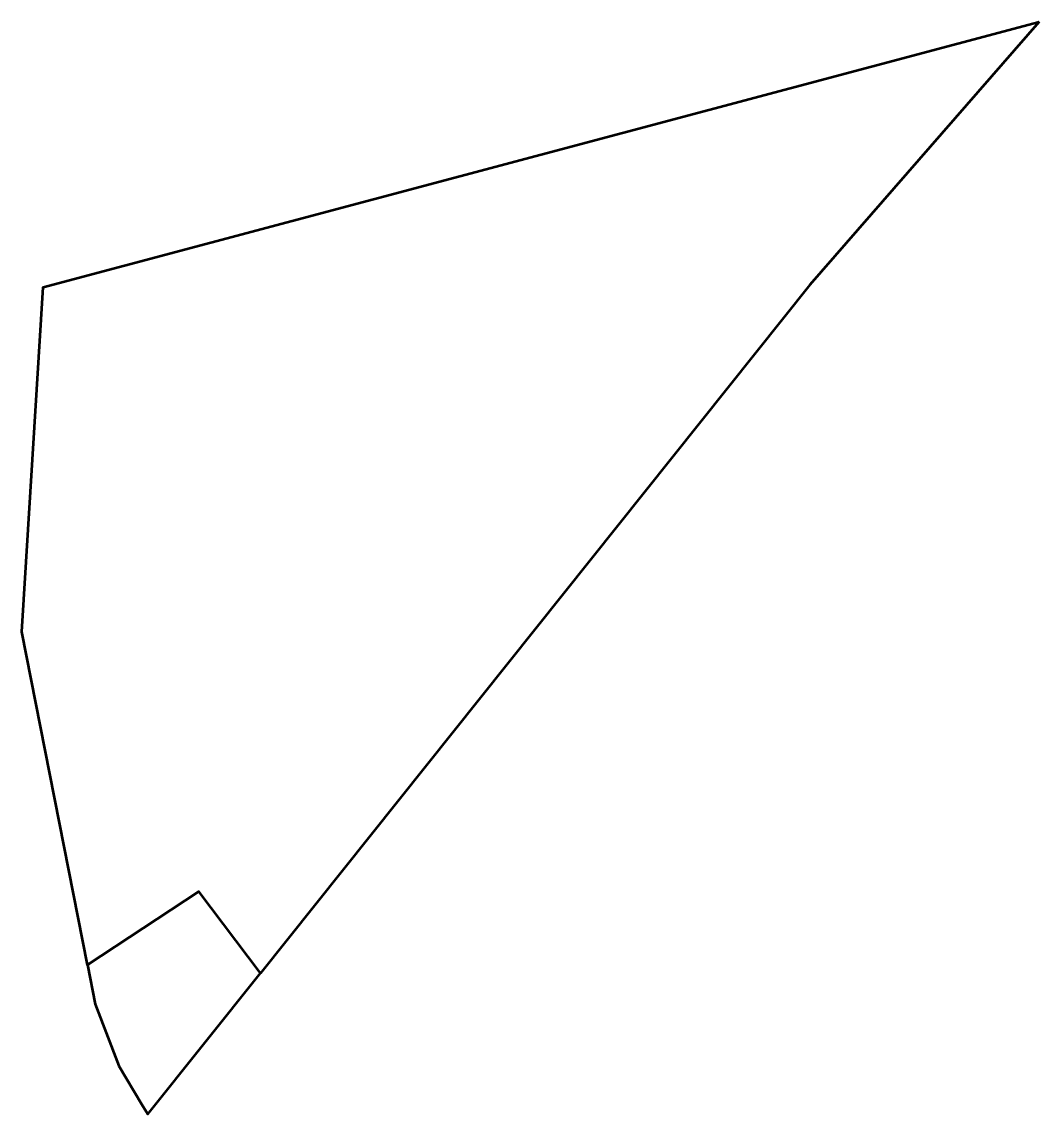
# Model space of a CAD drawing. Header units: metres. Extents: x 807380.8 to 807472.5, y 9157430.9 to 9157529.4.
import ezdxf

# ---------------------------------------------------------------- set-up
doc = ezdxf.new("R2010")
doc.units = ezdxf.units.M
doc.header["$MEASUREMENT"] = 0
doc.layers.add('2908-21003', color=1, linetype='Continuous')

msp = doc.modelspace()

# ---------------------------------------------------------------- linework, layer by layer
at = {"layer": '2908-21003', "color": 254, "lineweight": 53, "true_color": 0xcccccc}
msp.add_lwpolyline([(807472.538, 9157529.406), (807451.869, 9157505.692), (807402.31, 9157443.651), (807396.755, 9157451.01), (807386.716, 9157444.408), (807380.799, 9157474.41), (807382.735, 9157505.476)], close=True, dxfattribs=at)
at = {"layer": '2908-21003', "color": 3, "lineweight": 53, "true_color": 0x00ff00}
msp.add_lwpolyline([(807389.552, 9157435.295), (807391.63, 9157431.8), (807392.154, 9157430.936), (807402.31, 9157443.651), (807396.755, 9157451.01), (807386.716, 9157444.408), (807387.415, 9157440.863)], close=True, dxfattribs=at)

doc.saveas('drawing.dxf')
